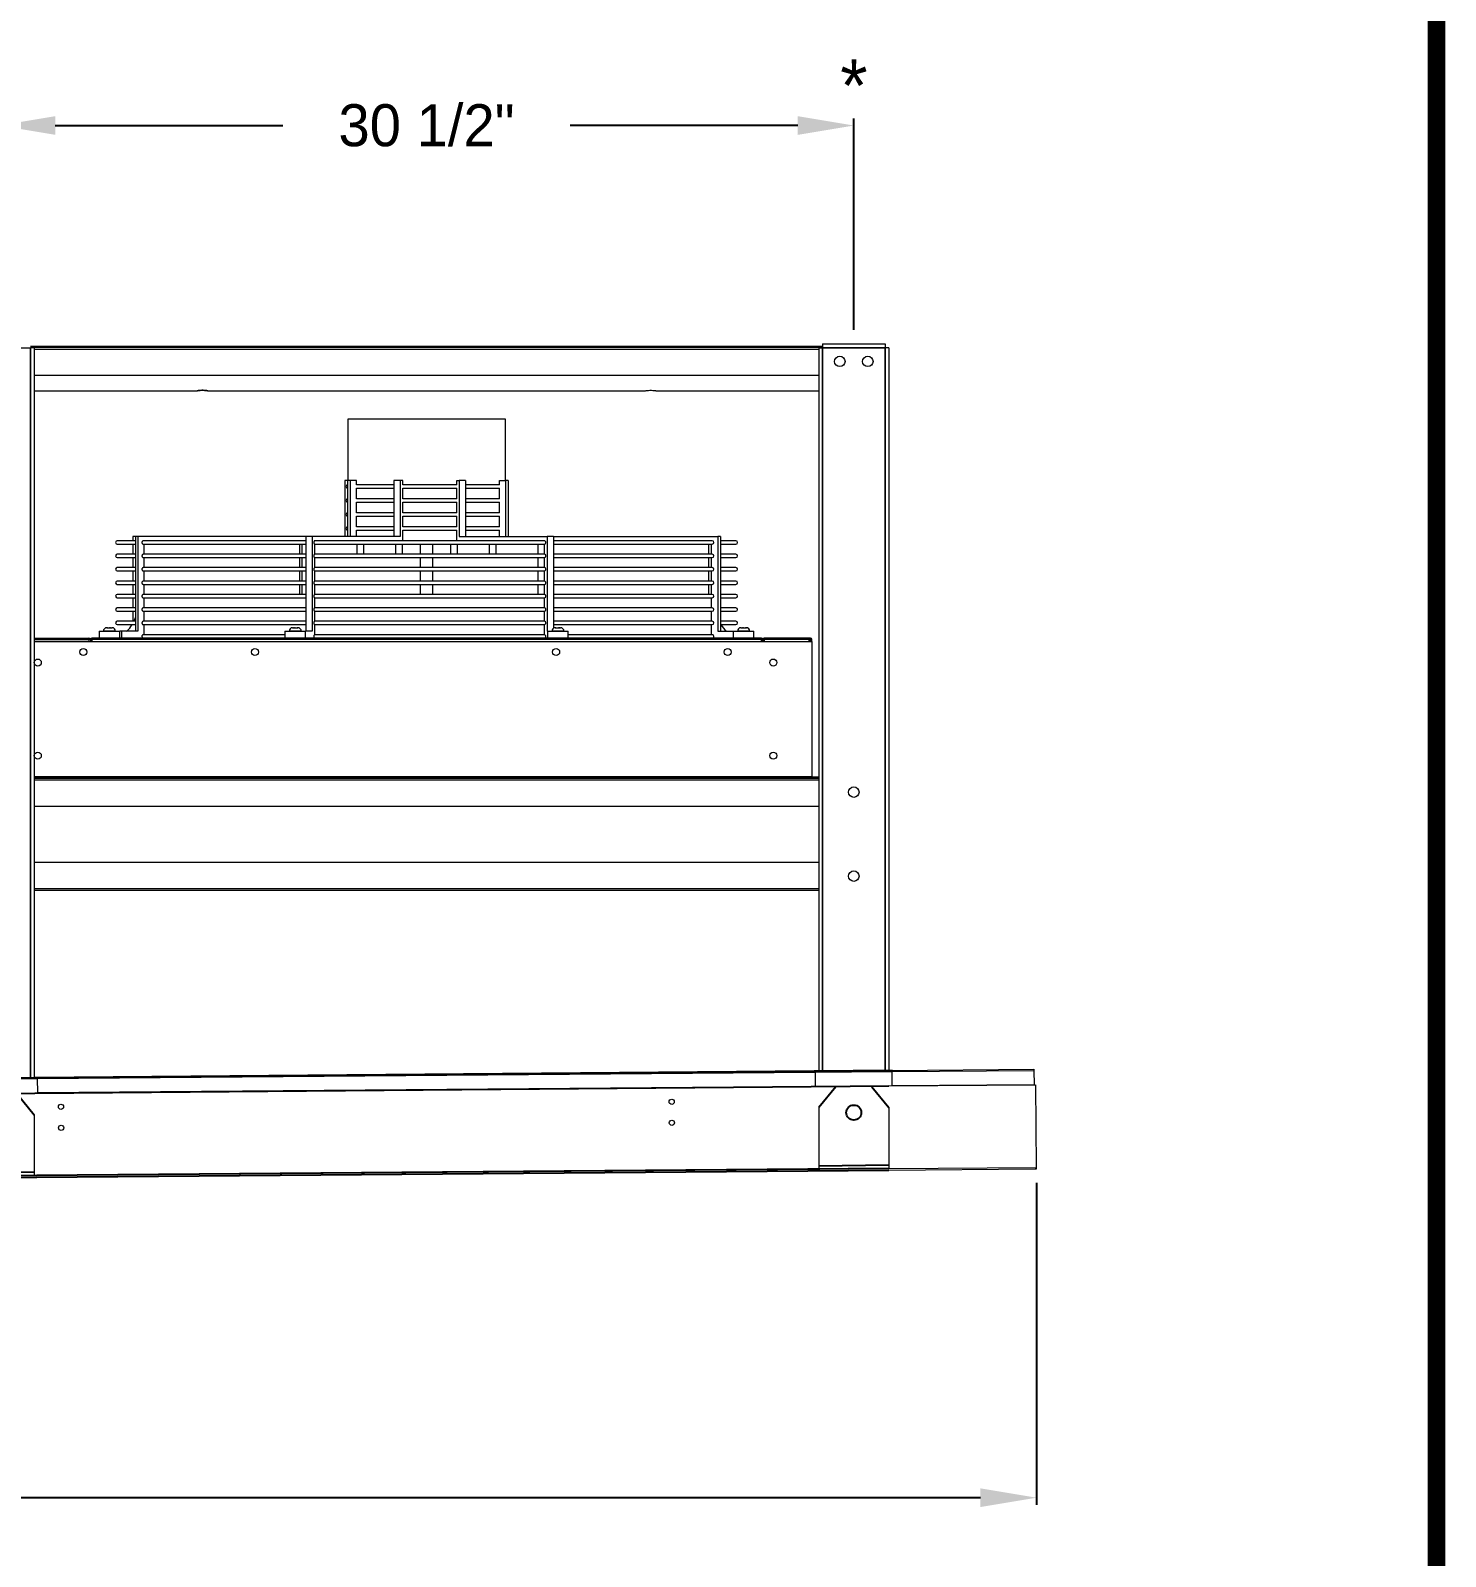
# Model space of a CAD drawing. Extents: x 6 to 271, y -23 to 146.
# Drawn here: x 216.8 to 267.3, y 35.9 to 90.4 of the extents above; entities that cross this region are included whole.
import ezdxf
from ezdxf.enums import TextEntityAlignment as Align

# ---------------------------------------------------------------- set-up
doc = ezdxf.new("R2010")
doc.units = 0
doc.header["$MEASUREMENT"] = 0
doc.layers.get('0').update_dxf_attribs({"linetype": 'CONTINUOUS'})
doc.layers.get('Defpoints').update_dxf_attribs({"linetype": 'CONTINUOUS'})
doc.dimstyles.get("Standard").update_dxf_attribs({"dimtxt": 1.5, "dimasz": 2, "dimexe": 0.25, "dimexo": 0.5, "dimgap": 0.75, "dimtad": 0, "dimtih": 1, "dimtoh": 1, "dimdec": 4, "dimzin": 0, "dimdsep": 46, "dimlunit": 5, "dimtxsty": 'STANDARD', "dimcen": 0.125, "dimclrd": 1, "dimclre": 1, "dimclrt": 1, "dimadec": 0, "dimazin": 0, "dimtfac": 1, "dimtdec": 4, "dimtofl": 0, "dimtmove": 0, "dimatfit": 3, "dimfxl": 1, "dimfrac": 2, "dimtolj": 1, "dimtzin": 0, "dimarcsym": 0})

# ---------------------------------------------------------------- blocks, each defined once
blk = doc.blocks.new('*D32')
at = {"color": 7, "lineweight": -2}
for p, q in [((215.707, 79.688), (215.707, 87.232)), ((246.207, 79.688), (246.207, 87.232)), ((217.707, 86.982), (225.832, 86.982)), ((244.207, 86.982), (236.082, 86.982))]:
    blk.add_line(p, q, dxfattribs=at)
at = {"color": 7}
for points in [[(217.707, 87.315), (217.707, 86.649), (215.707, 86.982)], [(244.207, 87.315), (244.207, 86.649), (246.207, 86.982)]]:
    blk.add_solid(points, dxfattribs=at)
at = {"layer": 'Defpoints', "color": 0}
for p in [(246.207, 86.982), (215.707, 79.188), (246.207, 79.188)]:
    blk.add_point(p, dxfattribs=at)
at = {"color": 7, "insert": (230.957, 86.982), "char_height": 1.5, "attachment_point": 5}
blk.add_mtext('\\A1;30 1/2"', dxfattribs=at)
blk = doc.blocks.new('*D34')
at = {"color": 7, "lineweight": -2}
for p, q in [((252.728, 49.242), (252.728, 37.751)), ((117.732, 48.126), (117.732, 37.751)), ((119.732, 38.001), (182.23, 38.001)), ((250.728, 38.001), (188.23, 38.001))]:
    blk.add_line(p, q, dxfattribs=at)
at = {"color": 7}
for points in [[(119.732, 38.334), (119.732, 37.668), (117.732, 38.001)], [(250.728, 38.334), (250.728, 37.668), (252.728, 38.001)]]:
    blk.add_solid(points, dxfattribs=at)
at = {"layer": 'Defpoints', "color": 0}
for p in [(252.728, 49.742), (117.732, 48.626), (252.728, 38.001)]:
    blk.add_point(p, dxfattribs=at)
at = {"color": 7, "insert": (185.23, 38.001), "char_height": 1.5, "attachment_point": 5}
blk.add_mtext('\\A1;135"', dxfattribs=at)

msp = doc.modelspace()

# ---------------------------------------------------------------- linework, layer by layer
at = {"color": 7, "linetype": 'Continuous', "lineweight": 15}
for p, q in [((214.5926, 79.0522), (216.8216, 79.0522)), ((216.8216, 79.10391), (245.0926, 79.10391)), ((216.8216, 79.0522), (216.8216, 79.0532)), ((216.8226, 79.0522), (216.8216, 79.0522)), ((216.8216, 53.00326), (216.8216, 79.0522)), ((216.9571, 79.0522), (216.8226, 79.0522)), ((216.8226, 79.0522), (216.8226, 53.00327)), ((216.9571, 79.0522), (216.9571, 53.00438)), ((216.9571, 78.9992), (244.9571, 78.9992)), ((244.9571, 79.0522), (245.0916, 79.0522)), ((244.9571, 79.0522), (244.9571, 53.23633)), ((245.0916, 79.0522), (245.0916, 53.23744)), ((245.0926, 79.0522), (245.0916, 79.0522)), ((245.0926, 79.1877), (245.0926, 79.0532)), ((245.0926, 79.1877), (247.3216, 79.1877)), ((245.0926, 79.0532), (247.3216, 79.0532)), ((245.0926, 79.0522), (245.0926, 79.0532)), ((245.0926, 79.0522), (247.3216, 79.0522)), ((245.0926, 53.23745), (245.0926, 79.0522)), ((247.3216, 79.1877), (247.3216, 79.0532)), ((247.3216, 79.0522), (247.3216, 79.0532)), ((247.3216, 53.25591), (247.3216, 79.0522)), ((247.3226, 79.0522), (247.3216, 79.0522)), ((247.4571, 79.0522), (247.3226, 79.0522)), ((247.3226, 79.0522), (247.3226, 53.25592)), ((247.4571, 79.0522), (247.4571, 53.25704)), ((216.9571, 78.07045), (244.9571, 78.07045)), ((216.9571, 77.50837), (222.7696, 77.50837)), ((223.1446, 77.50837), (238.7696, 77.50837)), ((239.14459, 77.50837), (244.9571, 77.50837)), ((232.03339, 76.4987), (228.1446, 76.4987)), ((233.7696, 76.4987), (232.03339, 76.4987)), ((228.03988, 74.3077), (228.03988, 72.3127)), ((228.13326, 74.3077), (228.03988, 74.3077)), ((228.22663, 74.3077), (228.13326, 74.3077)), ((228.13326, 74.3077), (228.13326, 72.3127)), ((228.22663, 74.3077), (228.22663, 72.3127)), ((228.45206, 74.3077), (228.22663, 74.3077)), ((228.45206, 74.15688), (228.45206, 74.3077)), ((229.78743, 74.15781), (228.45206, 74.15781)), ((230.01285, 74.3077), (229.78743, 74.3077)), ((229.78743, 74.3077), (229.78743, 72.3127)), ((230.01285, 74.3077), (230.01285, 72.3127)), ((230.10623, 74.3077), (230.01285, 74.3077)), ((230.10623, 74.15688), (230.10623, 74.3077)), ((232.03339, 74.15781), (230.10623, 74.15781)), ((232.03339, 74.15781), (232.03339, 74.3077)), ((232.03339, 74.3077), (232.12677, 74.3077)), ((232.12677, 74.3077), (232.12677, 72.3127)), ((232.3522, 74.3077), (232.12677, 74.3077)), ((232.3522, 74.3077), (232.3522, 72.3127)), ((233.55551, 74.15781), (232.3522, 74.15781)), ((233.55551, 74.15781), (233.55551, 74.3077)), ((233.55551, 74.3077), (233.78094, 74.3077)), ((233.78094, 74.3077), (233.78094, 72.3127)), ((233.87431, 74.3077), (233.78094, 74.3077)), ((233.87431, 74.3077), (233.87431, 72.3127)), ((228.45206, 73.65688), (228.45206, 74.03875)), ((228.45206, 74.03781), (229.78743, 74.03781)), ((229.78743, 73.65781), (228.45206, 73.65781)), ((228.45206, 73.15688), (228.45206, 73.53875)), ((228.45206, 73.53781), (229.78743, 73.53781)), ((230.10623, 73.65688), (230.10623, 74.03875)), ((230.10623, 74.03781), (232.03339, 74.03781)), ((232.03339, 73.65781), (230.10623, 73.65781)), ((230.10623, 73.15688), (230.10623, 73.53875)), ((230.10623, 73.53781), (232.03339, 73.53781)), ((232.03339, 73.65781), (232.03339, 74.03781)), ((232.03339, 73.15781), (232.03339, 73.53781)), ((232.3522, 74.03781), (233.55551, 74.03781)), ((233.55551, 73.65781), (232.3522, 73.65781)), ((232.3522, 73.53781), (233.55551, 73.53781)), ((233.55551, 73.65781), (233.55551, 74.03781)), ((233.55551, 73.15781), (233.55551, 73.53781)), ((229.78743, 73.15781), (228.45206, 73.15781)), ((228.45206, 72.65688), (228.45206, 73.03875)), ((228.45206, 73.03781), (229.78743, 73.03781)), ((232.03339, 73.15781), (230.10623, 73.15781)), ((230.10623, 72.65688), (230.10623, 73.03875)), ((230.10623, 73.03781), (232.03339, 73.03781)), ((232.03339, 72.65781), (232.03339, 73.03781)), ((233.55551, 73.15781), (232.3522, 73.15781)), ((232.3522, 73.03781), (233.55551, 73.03781)), ((233.55551, 72.65781), (233.55551, 73.03781)), ((229.78743, 72.65781), (228.45206, 72.65781)), ((228.45206, 72.3127), (228.45206, 72.53875)), ((228.45206, 72.53781), (229.78743, 72.53781)), ((232.03339, 72.65781), (230.10623, 72.65781)), ((230.10623, 72.15781), (230.10623, 72.53875)), ((230.10623, 72.53781), (232.03339, 72.53781)), ((232.03339, 72.15781), (232.03339, 72.53781)), ((233.55551, 72.65781), (232.3522, 72.65781)), ((232.3522, 72.53781), (233.55551, 72.53781)), ((233.55551, 72.3127), (233.55551, 72.53781)), ((220.56345, 72.15781), (219.91698, 72.15781)), ((219.91698, 72.03781), (220.56345, 72.03781)), ((220.47008, 72.3127), (220.47008, 72.15781)), ((220.56345, 72.3127), (220.47008, 72.3127)), ((220.47008, 72.03781), (220.47008, 71.67915)), ((220.65683, 72.3127), (220.56345, 72.3127)), ((220.56345, 72.3127), (220.56345, 68.9317)), ((220.65683, 72.3127), (220.65683, 68.9317)), ((226.65191, 72.3127), (220.65683, 72.3127)), ((220.85323, 72.03781), (226.65191, 72.03781)), ((226.65191, 72.15781), (220.8533, 72.15781)), ((220.88225, 71.67915), (220.88225, 72.03781)), ((226.42648, 72.03781), (226.42648, 71.67915)), ((226.51986, 71.67915), (226.51986, 72.03781)), ((226.87733, 72.3127), (226.65191, 72.3127)), ((226.65191, 72.3127), (226.65191, 68.9317)), ((226.87733, 72.3127), (226.87733, 68.9317)), ((230.01285, 72.3127), (226.87733, 72.3127)), ((226.95869, 72.03781), (235.18197, 72.03781)), ((235.18197, 72.15781), (226.95881, 72.15781)), ((226.97071, 71.67915), (226.97071, 72.03781)), ((232.12677, 72.3127), (235.26229, 72.3127)), ((234.94349, 71.67915), (234.94349, 72.03781)), ((235.16891, 71.67915), (235.16891, 72.03781)), ((235.26229, 72.3127), (235.26229, 68.9317)), ((235.48771, 72.3127), (235.26229, 72.3127)), ((235.48771, 72.3127), (235.48771, 69.03979)), ((235.48771, 72.3127), (241.35074, 72.3127)), ((241.15683, 72.15781), (235.48771, 72.15781)), ((235.48771, 72.03781), (241.15683, 72.03781)), ((241.03194, 71.67915), (241.03194, 72.03781)), ((241.12531, 71.67915), (241.12531, 72.03781)), ((241.35074, 72.3127), (241.35074, 68.9317)), ((241.44412, 72.3127), (241.35074, 72.3127)), ((241.44412, 72.3127), (241.44412, 68.9317)), ((241.99721, 72.15781), (241.44412, 72.15781)), ((241.44412, 72.03781), (241.99721, 72.03781)), ((220.56345, 71.67915), (219.91698, 71.67915)), ((219.91698, 71.55915), (220.56345, 71.55915)), ((220.47008, 71.55915), (220.47008, 71.20048)), ((220.85323, 71.55915), (226.65191, 71.55915)), ((226.65191, 71.67915), (220.8533, 71.67915)), ((220.88225, 71.20048), (220.88225, 71.55915)), ((226.42648, 71.55915), (226.42648, 71.20048)), ((226.51986, 71.20048), (226.51986, 71.55915)), ((226.95869, 71.55915), (235.18197, 71.55915)), ((235.18197, 71.67915), (226.95881, 71.67915)), ((226.97071, 71.20048), (226.97071, 71.55915)), ((234.94349, 71.20048), (234.94349, 71.55915)), ((235.16891, 71.20048), (235.16891, 71.55915)), ((241.15683, 71.67915), (235.48771, 71.67915)), ((235.48771, 71.55915), (241.15683, 71.55915)), ((241.03194, 71.20048), (241.03194, 71.55915)), ((241.12531, 71.20048), (241.12531, 71.55915)), ((241.99721, 71.67915), (241.44412, 71.67915)), ((241.44412, 71.55915), (241.99721, 71.55915)), ((220.56345, 71.20048), (219.91698, 71.20048)), ((219.91698, 71.08048), (220.56345, 71.08048)), ((220.47008, 71.08048), (220.47008, 70.72182)), ((220.85323, 71.08048), (226.65191, 71.08048)), ((226.65191, 71.20048), (220.8533, 71.20048)), ((220.88225, 70.72182), (220.88225, 71.08048)), ((226.42648, 71.08048), (226.42648, 70.72182)), ((226.51986, 70.72182), (226.51986, 71.08048)), ((226.95869, 71.08048), (235.18197, 71.08048)), ((235.18197, 71.20048), (226.95882, 71.20048)), ((226.97071, 70.72182), (226.97071, 71.08048)), ((234.94349, 70.72182), (234.94349, 71.08048)), ((235.16891, 70.72182), (235.16891, 71.08048)), ((241.15683, 71.20048), (235.48771, 71.20048)), ((235.48771, 71.08048), (241.15683, 71.08048)), ((241.03194, 70.72182), (241.03194, 71.08048)), ((241.12531, 70.72182), (241.12531, 71.08048)), ((241.99721, 71.20048), (241.44412, 71.20048)), ((241.44412, 71.08048), (241.99721, 71.08048)), ((220.56345, 70.72182), (219.91698, 70.72182)), ((219.91698, 70.60182), (220.56345, 70.60182)), ((220.47008, 70.60182), (220.47008, 70.24315)), ((220.85323, 70.60182), (226.65191, 70.60182)), ((226.65191, 70.72182), (220.8533, 70.72182)), ((220.88225, 70.24315), (220.88225, 70.60182)), ((226.42648, 70.60182), (226.42648, 70.24315)), ((226.51986, 70.24315), (226.51986, 70.60182)), ((226.95869, 70.60182), (235.18197, 70.60182)), ((235.18197, 70.72182), (226.95882, 70.72182)), ((226.97071, 70.24315), (226.97071, 70.60182)), ((234.94349, 70.24315), (234.94349, 70.60182)), ((235.16891, 70.24315), (235.16891, 70.60182)), ((241.15683, 70.72182), (235.48771, 70.72182)), ((235.48771, 70.60182), (241.15683, 70.60182)), ((241.03194, 70.24315), (241.03194, 70.60182)), ((241.12531, 70.24315), (241.12531, 70.60182)), ((241.99721, 70.72182), (241.44412, 70.72182)), ((241.44412, 70.60182), (241.99721, 70.60182)), ((220.56345, 70.24315), (219.91698, 70.24315)), ((219.91698, 70.12315), (220.56345, 70.12315)), ((220.56345, 69.76448), (219.91698, 69.76448)), ((220.47008, 70.12315), (220.47008, 69.76448)), ((220.85323, 70.12315), (226.65191, 70.12315)), ((226.65191, 70.24315), (220.8533, 70.24315)), ((226.65191, 69.76448), (220.8533, 69.76448)), ((220.88225, 69.76448), (220.88225, 70.12315)), ((226.95869, 70.12315), (235.18197, 70.12315)), ((235.18197, 69.76448), (226.95881, 69.76448)), ((235.18197, 70.24315), (226.95882, 70.24315)), ((226.97071, 69.76448), (226.97071, 70.12315)), ((235.16891, 69.76448), (235.16891, 70.12315)), ((241.15683, 70.24315), (235.48771, 70.24315)), ((235.48771, 70.12315), (241.15683, 70.12315)), ((241.15683, 69.76448), (235.48771, 69.76448)), ((241.12531, 69.76448), (241.12531, 70.12315)), ((241.99721, 70.24315), (241.44412, 70.24315)), ((241.44412, 70.12315), (241.99721, 70.12315)), ((241.99721, 69.76448), (241.44412, 69.76448)), ((219.91698, 69.64448), (220.56345, 69.64448)), ((220.56345, 69.28582), (219.91698, 69.28582)), ((220.47008, 69.64448), (220.47008, 69.28582)), ((220.85323, 69.64448), (226.65191, 69.64448)), ((226.65191, 69.28582), (220.8533, 69.28582)), ((220.88225, 69.28582), (220.88225, 69.64448)), ((226.95869, 69.64448), (235.18197, 69.64448)), ((235.18197, 69.28582), (226.95881, 69.28582)), ((226.97071, 69.28582), (226.97071, 69.64448)), ((235.16891, 69.28582), (235.16891, 69.64448)), ((235.48771, 69.64448), (241.15683, 69.64448)), ((241.15683, 69.28582), (235.48771, 69.28582)), ((241.12531, 69.28582), (241.12531, 69.64448)), ((241.44412, 69.64448), (241.99721, 69.64448)), ((241.99721, 69.28582), (241.44412, 69.28582)), ((216.9571, 68.6877), (218.9061, 68.6877)), ((216.9571, 68.6367), (218.9061, 68.6367)), ((218.9061, 68.6877), (218.9061, 68.6367)), ((218.9061, 68.6367), (218.9061, 68.5627)), ((218.9571, 68.6367), (218.9071, 68.6367)), ((218.9071, 68.6367), (218.9071, 68.5627)), ((218.9571, 68.6389), (218.9571, 68.5627)), ((219.0049, 68.6389), (218.9571, 68.6389)), ((219.0049, 68.6389), (219.0049, 68.5627)), ((242.9083, 68.6877), (219.0059, 68.6877)), ((219.0059, 68.6877), (219.0059, 68.6389)), ((242.9083, 68.6389), (219.0059, 68.6389)), ((219.0059, 68.6389), (219.0059, 68.5627)), ((219.27057, 68.9317), (219.29866, 68.9317)), ((219.29866, 68.9317), (220.00857, 68.9317)), ((219.85832, 68.9327), (219.42082, 68.9327)), ((219.54482, 69.0567), (219.54498, 69.0567)), ((219.5477, 69.0567), (219.54498, 69.0567)), ((219.5477, 69.0567), (219.55821, 69.0567)), ((219.56889, 69.0567), (219.55821, 69.0567)), ((219.56889, 69.0567), (219.64493, 69.0567)), ((219.65649, 69.0567), (219.64493, 69.0567)), ((219.66277, 69.0567), (219.65649, 69.0567)), ((219.66277, 69.0567), (219.68813, 69.0567)), ((219.70267, 69.0567), (219.68813, 69.0567)), ((219.70267, 69.0567), (219.73432, 69.0567)), ((219.91698, 69.16582), (220.56345, 69.16582)), ((220.07386, 68.9317), (220.00857, 68.9317)), ((220.07386, 68.9317), (220.07386, 68.6877)), ((220.65683, 68.9317), (220.07386, 68.9317)), ((220.85323, 69.16582), (226.65191, 69.16582)), ((225.90023, 68.80715), (220.8533, 68.80715)), ((220.88225, 68.80715), (220.88225, 69.16582)), ((225.90023, 68.9317), (225.92831, 68.9317)), ((225.92831, 68.9317), (226.63823, 68.9317)), ((226.48798, 68.9327), (226.05047, 68.9327)), ((226.17447, 69.0567), (226.20613, 69.0567)), ((226.22067, 69.0567), (226.20613, 69.0567)), ((226.22067, 69.0567), (226.24603, 69.0567)), ((226.25231, 69.0567), (226.24603, 69.0567)), ((226.26387, 69.0567), (226.25231, 69.0567)), ((226.26387, 69.0567), (226.33991, 69.0567)), ((226.35058, 69.0567), (226.33991, 69.0567)), ((226.35058, 69.0567), (226.36109, 69.0567)), ((226.36382, 69.0567), (226.36109, 69.0567)), ((226.36382, 69.0567), (226.36397, 69.0567)), ((226.87733, 68.9317), (226.63823, 68.9317)), ((226.95869, 69.16582), (235.18197, 69.16582)), ((235.18197, 68.80715), (226.95881, 68.80715)), ((226.97071, 68.80715), (226.97071, 69.16582)), ((235.16891, 68.80715), (235.16891, 69.16582)), ((235.26229, 68.9317), (235.27597, 68.9317)), ((235.27597, 68.9317), (235.30406, 68.9317)), ((235.30406, 68.9317), (236.01397, 68.9317)), ((235.44287, 68.9327), (235.42622, 68.9327)), ((235.86372, 68.9327), (235.44287, 68.9327)), ((235.48771, 69.16582), (241.15683, 69.16582)), ((235.55022, 69.0567), (235.55037, 69.0567)), ((235.5531, 69.0567), (235.55037, 69.0567)), ((235.5531, 69.0567), (235.56361, 69.0567)), ((235.57429, 69.0567), (235.56361, 69.0567)), ((235.57429, 69.0567), (235.65033, 69.0567)), ((235.66188, 69.0567), (235.65033, 69.0567)), ((235.66816, 69.0567), (235.66188, 69.0567)), ((235.66816, 69.0567), (235.69353, 69.0567)), ((235.70807, 69.0567), (235.69353, 69.0567)), ((235.70807, 69.0567), (235.73972, 69.0567)), ((241.15683, 68.80715), (236.01397, 68.80715)), ((241.12531, 68.80715), (241.12531, 69.16582)), ((241.35074, 68.9317), (241.90562, 68.9317)), ((241.44412, 69.16582), (241.99721, 69.16582)), ((241.90562, 68.9317), (241.93371, 68.9317)), ((241.93371, 68.9317), (242.64362, 68.9317)), ((242.19091, 68.9327), (242.05587, 68.9327)), ((242.17987, 69.0567), (242.21152, 69.0567)), ((242.49337, 68.9327), (242.19091, 68.9327)), ((242.22606, 69.0567), (242.21152, 69.0567)), ((242.22606, 69.0567), (242.25143, 69.0567)), ((242.25771, 69.0567), (242.25143, 69.0567)), ((242.26926, 69.0567), (242.25771, 69.0567)), ((242.26926, 69.0567), (242.3453, 69.0567)), ((242.35598, 69.0567), (242.3453, 69.0567)), ((242.35598, 69.0567), (242.36649, 69.0567)), ((242.36922, 69.0567), (242.36649, 69.0567)), ((242.36922, 69.0567), (242.36937, 69.0567)), ((242.9083, 68.6877), (242.9083, 68.6389)), ((242.9083, 68.6389), (242.9083, 68.5627)), ((242.9093, 68.6389), (242.9571, 68.6389)), ((242.9093, 68.5627), (242.9093, 68.6389)), ((242.9571, 68.5627), (242.9571, 68.6389)), ((243.0071, 68.6367), (242.9571, 68.6367)), ((243.0071, 68.6367), (243.0071, 68.5627)), ((243.0081, 68.6367), (243.0081, 68.6877)), ((244.6561, 68.6877), (243.0081, 68.6877)), ((243.0081, 68.5627), (243.0081, 68.6367)), ((244.6551, 68.6367), (243.0081, 68.6367)), ((244.6551, 68.6367), (244.5811, 68.5627)), ((244.5831, 68.5627), (244.6561, 68.6357)), ((244.6561, 68.6377), (244.6561, 68.6877)), ((244.6561, 68.6357), (244.6561, 68.5627)), ((244.7071, 68.6367), (244.6571, 68.6367)), ((244.7071, 68.5627), (244.7071, 68.6367)), ((216.9571, 68.5627), (244.7071, 68.5627)), ((244.7071, 68.5627), (244.7071, 63.7387)), ((216.9571, 63.7387), (244.7071, 63.7387)), ((216.9571, 63.7377), (244.7071, 63.7377)), ((244.7071, 63.7387), (244.7071, 63.7377)), ((244.7071, 63.7377), (244.7071, 63.6877)), ((244.7081, 63.7377), (244.7081, 63.6877)), ((244.7081, 63.7377), (244.9571, 63.7377)), ((216.9571, 63.6877), (244.9571, 63.6877)), ((216.9571, 63.6242), (244.9571, 63.6242)), ((216.9571, 62.6877), (244.9571, 62.6877)), ((216.9571, 60.6877), (244.9571, 60.6877)), ((216.9571, 59.7512), (244.9571, 59.7512)), ((216.9571, 59.6877), (244.9571, 59.6877)), ((217.07436, 53.00359), (244.82341, 53.23293)), ((217.07436, 53.00359), (217.07472, 52.9594)), ((217.07472, 52.9594), (244.82378, 53.18874)), ((217.07895, 52.44769), (217.07472, 52.9594)), ((244.82378, 53.18874), (244.82341, 53.23293)), ((244.82378, 53.18874), (244.82801, 52.67702)), ((247.57332, 53.25566), (252.63565, 53.2975)), ((247.57332, 53.25566), (247.57368, 53.21147)), ((247.57368, 53.21147), (252.63601, 53.2533)), ((247.57791, 52.69975), (247.57368, 53.21147)), ((252.63565, 53.2975), (252.63601, 53.2533)), ((252.63601, 53.2533), (252.64024, 52.74159)), ((216.9571, 52.44597), (244.9571, 52.67738)), ((244.82801, 52.67702), (217.07895, 52.44769)), ((247.4571, 52.69805), (252.70274, 52.7414)), ((252.64024, 52.74159), (247.57791, 52.69975)), ((252.72711, 49.7925), (252.70274, 52.7414)), ((244.9571, 51.9236), (244.9571, 49.70994)), ((247.4571, 51.9236), (247.4571, 49.75093)), ((216.9571, 51.67095), (216.9571, 49.49828)), ((216.9571, 49.49687), (244.9571, 49.72828)), ((216.9571, 49.44587), (244.9571, 49.67728)), ((247.4571, 49.74894), (252.72711, 49.7925)), ((247.4571, 49.69794), (252.67654, 49.74108)), ((252.67654, 49.74108), (252.72754, 49.7415))]:
    msp.add_line(p, q, dxfattribs=at)
at = {"color": 7}
for p, q in [((123.82755, 52.23293), (247.5733, 53.258)), ((247.57368, 53.21147), (123.82793, 52.1864)), ((247.5733, 53.258), (247.57368, 53.21147)), ((123.83214, 51.67632), (247.4571, 52.69805)), ((216.34655, 52.4167), (216.9571, 51.67095)), ((245.56764, 52.66935), (244.9571, 51.9236)), ((246.84655, 52.66935), (247.4571, 51.9236)), ((247.4571, 49.74894), (123.9571, 48.72825)), ((123.9571, 48.67725), (247.4571, 49.69794)), ((216.9571, 49.62328), (214.4571, 49.58229)), ((247.4571, 49.87593), (244.9571, 49.83494)), ((244.9571, 49.70994), (244.9571, 49.65894))]:
    msp.add_line(p, q, dxfattribs=at)
at = {"color": 7, "const_width": 0.63999}
msp.add_lwpolyline([(11.00839, -18.24898), (267.00583, -18.24898), (267.00583, 141.74942), (11.00839, 141.74942), (11.00839, -18.24898)], dxfattribs=at)
at = {"color": 7, "linetype": 'Continuous', "lineweight": 15, "flags": 128}
for points in [[(222.7696, 77.50837), (222.77719, 77.51443), (222.79936, 77.51999), (222.83431, 77.52461), (222.87921, 77.52792), (222.93041, 77.52964), (222.98378, 77.52964), (223.03499, 77.52792), (223.07988, 77.52461), (223.11483, 77.51999), (223.137, 77.51443), (223.1446, 77.50837)], [(223.1446, 77.50837), (223.13693, 77.51442), (223.11473, 77.51997), (223.07978, 77.52459), (223.03491, 77.52789), (222.98376, 77.52961), (222.93044, 77.52961), (222.87928, 77.52789), (222.83441, 77.52459), (222.79946, 77.51997), (222.77726, 77.51442), (222.7696, 77.50837)], [(238.7696, 77.50837), (238.77719, 77.51443), (238.79936, 77.51999), (238.83431, 77.52461), (238.87921, 77.52792), (238.93041, 77.52964), (238.98378, 77.52964), (239.03499, 77.52792), (239.07988, 77.52461), (239.11483, 77.51999), (239.137, 77.51443), (239.14459, 77.50837)], [(239.14459, 77.50837), (239.13694, 77.51442), (239.13182, 77.51614)], [(235.18197, 72.15781), (235.18202, 72.15781), (235.1913, 72.15264), (235.19898, 72.13811), (235.20376, 72.11671), (235.20482, 72.09208), (235.20199, 72.06844), (235.19574, 72.0498), (235.18714, 72.03935), (235.18197, 72.03781)], [(235.18197, 71.67915), (235.18622, 71.67811), (235.19459, 71.66927), (235.201, 71.6527), (235.20448, 71.63094), (235.20448, 71.60736), (235.201, 71.5856), (235.19459, 71.56902), (235.18622, 71.56019), (235.18197, 71.55915)], [(235.18197, 71.20048), (235.18622, 71.19944), (235.19459, 71.19061), (235.201, 71.17403), (235.20448, 71.15227), (235.20448, 71.12869), (235.201, 71.10693), (235.19459, 71.09036), (235.18622, 71.08152), (235.18197, 71.08048)], [(235.18197, 70.72182), (235.18622, 70.72078), (235.19459, 70.71194), (235.201, 70.69537), (235.20448, 70.67361), (235.20448, 70.65003), (235.201, 70.62827), (235.19459, 70.61169), (235.18622, 70.60285), (235.18197, 70.60182)], [(235.18197, 70.24315), (235.18622, 70.24211), (235.19459, 70.23328), (235.201, 70.2167), (235.20448, 70.19494), (235.20448, 70.17136), (235.201, 70.1496), (235.19459, 70.13302), (235.18622, 70.12419), (235.18197, 70.12315)], [(235.18197, 69.76448), (235.18622, 69.76345), (235.19459, 69.75461), (235.201, 69.73803), (235.20448, 69.71627), (235.20448, 69.6927), (235.201, 69.67094), (235.19459, 69.65436), (235.18622, 69.64552), (235.18197, 69.64448)], [(220.56345, 69.43062), (220.5249, 69.31437), (220.51293, 69.28582)], [(235.18197, 69.28582), (235.18622, 69.28478), (235.19459, 69.27594), (235.201, 69.25937), (235.20448, 69.23761), (235.20448, 69.21403), (235.201, 69.19227), (235.19459, 69.17569), (235.18622, 69.16686), (235.18197, 69.16582)], [(235.18197, 68.80715), (235.18648, 68.80598), (235.19491, 68.79671), (235.20129, 68.77955), (235.2046, 68.75726), (235.20431, 68.73335), (235.20291, 68.72257)], [(252.72754, 49.7415), (252.72753, 49.74248), (252.7275, 49.74538), (252.72747, 49.7501), (252.72741, 49.75644), (252.72735, 49.76417), (252.72728, 49.77298), (252.7272, 49.78255), (252.72711, 49.7925)]]:
    msp.add_lwpolyline(points, dxfattribs=at)
at = {"color": 7, "linetype": 'Continuous', "lineweight": 15}
for centre, radius in [((245.7071, 78.5627), 0.1875), ((246.7071, 78.5627), 0.1875), ((218.7071, 68.1877), 0.125), ((224.8321, 68.1877), 0.125), ((235.5821, 68.1877), 0.125), ((241.7071, 68.1877), 0.125), ((217.0821, 67.8127), 0.125), ((243.3321, 67.8127), 0.125), ((217.0821, 64.4887), 0.125), ((243.3321, 64.4887), 0.125), ((246.2071, 63.1877), 0.1875), ((246.2071, 60.1877), 0.1875), ((217.90806, 51.95381), 0.09375), ((239.70732, 52.13398), 0.09375), ((217.91426, 51.20384), 0.09375), ((239.71352, 51.384), 0.09375)]:
    msp.add_circle(centre, radius, dxfattribs=at)
at = {"color": 7}
msp.add_circle((246.2071, 51.74792), 0.26853, dxfattribs=at)
at = {"color": 7, "linetype": 'Continuous', "lineweight": 15}
for centre, radius, start, end in [((228.1446, 74.09781), 0.06, 100.892283, 259.107717), ((228.1446, 73.59781), 0.06, 100.892283, 259.107717), ((228.1446, 73.09781), 0.06, 100.892283, 259.107717), ((228.1446, 72.59781), 0.06, 100.892283, 259.107717), ((219.91698, 72.09781), 0.06, 90, 270), ((241.15366, 72.09781), 0.06008, 273.025613, 86.974387), ((241.99721, 72.09781), 0.06, 270, 90), ((219.91698, 71.61915), 0.06, 90, 270), ((241.15354, 71.61915), 0.06009, 273.142971, 86.857029), ((241.99721, 71.61915), 0.06, 270, 90), ((219.91698, 71.14048), 0.06, 90, 270), ((241.15354, 71.14048), 0.06009, 273.14141, 86.85859), ((241.99721, 71.14048), 0.06, 270, 90), ((219.91698, 70.66182), 0.06, 90, 270), ((241.15354, 70.66182), 0.06009, 273.142971, 86.857029), ((241.99721, 70.66182), 0.06, 270, 90), ((219.91698, 70.18315), 0.06, 90, 270), ((219.91698, 69.70448), 0.06, 90, 270), ((241.15354, 70.18315), 0.06009, 273.14141, 86.85859), ((241.15354, 69.70448), 0.06009, 273.142971, 86.857029), ((241.99721, 70.18315), 0.06, 270, 90), ((241.99721, 69.70448), 0.06, 270, 90), ((219.91698, 69.22582), 0.06, 90, 270), ((241.15354, 69.22582), 0.06009, 273.142971, 86.857029), ((241.99721, 69.22582), 0.06, 270, 90), ((218.9061, 68.6367), 0.051, 0, 90), ((218.9061, 68.6367), 0.001, 0, 90), ((219.0059, 68.6389), 0.0488, 90, 180), ((219.0059, 68.6389), 0.001, 90, 180), ((219.54482, 68.9327), 0.124, 90, 180), ((219.73432, 68.9327), 0.124, 0, 90), ((219.5968, 69.6867), 1, 310.97463, 328.608789), ((226.17448, 68.9327), 0.124, 90, 180), ((226.36398, 68.9327), 0.124, 0, 90), ((235.55022, 68.9327), 0.124, 90, 180), ((235.73972, 68.9327), 0.124, 0, 90), ((241.15334, 68.74766), 0.0596, 335.107681, 86.642469), ((242.3174, 69.6867), 1, 211.391211, 229.02537), ((242.17987, 68.9327), 0.124, 90, 180), ((242.36937, 68.9327), 0.124, 0, 90), ((242.9083, 68.6389), 0.0488, 0, 90), ((242.9083, 68.6389), 0.001, 0, 90), ((243.0081, 68.6367), 0.051, 90, 180), ((243.0081, 68.6367), 0.001, 90, 180), ((244.6561, 68.6367), 0.051, 0, 90), ((244.6561, 68.6367), 0.001, 0, 90), ((244.7081, 63.7387), 0.001, 180, 270), ((217.1265, 52.44781), 0.04755, 180.144636, 180.996487), ((244.82095, 52.67662), 0.00706, 357.51201, 3.248752), ((247.52694, 52.69872), 0.05098, 0.363477, 1.157981), ((252.65094, 52.74131), 0.0107, 178.486995, 182.273767)]:
    msp.add_arc(centre, radius, start, end, dxfattribs=at)
for points in [[(245.0926, 79.0627), (216.8216, 79.0627)], [(216.9571, 77.50795), (222.7696, 77.50795)], [(223.1446, 77.50795), (238.7696, 77.50795)], [(239.14459, 77.50795), (244.9571, 77.50795)], [(228.1446, 76.4987), (228.1446, 74.3077)], [(233.7696, 74.3077), (233.7696, 76.4987)], [(228.46697, 72.03781), (228.46697, 71.67915)], [(228.71696, 71.67915), (228.71696, 72.03781)], [(229.85243, 72.03781), (229.85243, 71.67915)], [(230.10243, 71.67915), (230.10243, 72.03781)], [(230.7306, 72.03781), (230.7306, 71.67915)], [(231.1836, 71.67915), (231.1836, 72.03781)], [(231.81177, 72.03781), (231.81177, 71.67915)], [(232.06177, 71.67915), (232.06177, 72.03781)], [(233.19723, 72.03781), (233.19723, 71.67915)], [(233.44723, 71.67915), (233.44723, 72.03781)], [(230.7306, 71.55915), (230.7306, 71.20048)], [(231.1836, 71.20048), (231.1836, 71.55915)], [(230.7306, 71.08048), (230.7306, 70.72182)], [(231.1836, 70.72182), (231.1836, 71.08048)], [(230.7306, 70.60182), (230.7306, 70.24315)], [(231.1836, 70.24315), (231.1836, 70.60182)], [(219.27057, 68.9317), (219.27057, 68.6877)], [(219.42082, 68.9327), (219.42082, 68.9317)], [(219.54498, 69.0567), (219.541, 69.05663)], [(219.541, 69.05663), (219.5477, 69.0567)], [(219.55821, 69.0567), (219.56492, 69.05663)], [(219.56492, 69.05663), (219.56889, 69.0567)], [(219.64493, 69.0567), (219.64658, 69.05663)], [(219.64658, 69.05663), (219.66277, 69.0567)], [(219.68813, 69.0567), (219.70432, 69.05663)], [(219.70432, 69.05663), (219.70267, 69.0567)], [(219.85832, 68.9317), (219.85832, 68.9327)], [(220.00857, 68.6877), (220.00857, 68.9317)], [(225.90023, 68.9317), (225.90023, 68.6877)], [(226.05047, 68.9327), (226.05047, 68.9317)], [(226.20613, 69.0567), (226.20448, 69.05663)], [(226.20448, 69.05663), (226.22067, 69.0567)], [(226.24603, 69.0567), (226.26222, 69.05663)], [(226.26222, 69.05663), (226.26387, 69.0567)], [(226.33991, 69.0567), (226.34388, 69.05663)], [(226.34388, 69.05663), (226.35058, 69.0567)], [(226.36109, 69.0567), (226.3678, 69.05663)], [(226.3678, 69.05663), (226.36382, 69.0567)], [(226.48798, 68.9317), (226.48798, 68.9327)], [(226.63823, 68.6877), (226.63823, 68.9317)], [(235.27597, 68.9317), (235.27597, 68.6877)], [(235.42622, 68.9327), (235.42622, 68.9317)], [(235.55037, 69.0567), (235.5464, 69.05663)], [(235.5464, 69.05663), (235.5531, 69.0567)], [(235.56361, 69.0567), (235.57032, 69.05663)], [(235.57032, 69.05663), (235.57429, 69.0567)], [(235.65033, 69.0567), (235.65197, 69.05663)], [(235.65197, 69.05663), (235.66816, 69.0567)], [(235.69353, 69.0567), (235.70972, 69.05663)], [(235.70972, 69.05663), (235.70807, 69.0567)], [(235.86372, 68.9317), (235.86372, 68.9327)], [(236.01397, 68.6877), (236.01397, 68.9317)], [(241.90562, 68.9317), (241.90562, 68.6877)], [(242.05587, 68.9327), (242.05587, 68.9317)], [(242.21152, 69.0567), (242.20987, 69.05663)], [(242.20987, 69.05663), (242.22606, 69.0567)], [(242.25143, 69.0567), (242.26762, 69.05663)], [(242.26762, 69.05663), (242.26926, 69.0567)], [(242.3453, 69.0567), (242.34928, 69.05663)], [(242.34928, 69.05663), (242.35598, 69.0567)], [(242.36649, 69.0567), (242.3732, 69.05663)], [(242.3732, 69.05663), (242.36922, 69.0567)], [(242.49337, 68.9317), (242.49337, 68.9327)], [(242.64362, 68.6877), (242.64362, 68.9317)]]:
    msp.add_open_spline(points, degree=1, dxfattribs=at)
for points, knots in [([(220.85927, 72.1566), (220.85608, 72.15714), (220.84672, 72.15872), (220.83115, 72.1539), (220.81519, 72.14309), (220.8035, 72.12684), (220.79742, 72.10741), (220.79763, 72.08687), (220.80411, 72.06761), (220.81613, 72.05161), (220.83229, 72.04133), (220.84647, 72.03691), (220.85432, 72.03828), (220.85601, 72.03857)], [0, 0, 0, 0, 0.05278573, 0.15493337, 0.25708136, 0.35921466, 0.46132522, 0.56340869, 0.66548587, 0.76757717, 0.86968263, 0.97181429, 1, 1, 1, 1]), ([(226.96125, 72.15707), (226.96094, 72.15728), (226.95814, 72.1592), (226.95248, 72.15639), (226.9454, 72.14825), (226.93976, 72.13377), (226.93627, 72.11542), (226.9353, 72.09503), (226.93697, 72.07499), (226.94109, 72.05743), (226.94719, 72.04476), (226.95345, 72.03805), (226.95744, 72.0385), (226.95884, 72.03866)], [0, 0, 0, 0, 0.01291758, 0.11640423, 0.21988361, 0.32335614, 0.42679932, 0.53022529, 0.63363382, 0.73704946, 0.84047647, 0.94392563, 1, 1, 1, 1]), ([(220.85927, 71.67793), (220.85608, 71.67847), (220.84672, 71.68005), (220.83115, 71.67523), (220.81519, 71.66442), (220.8035, 71.64817), (220.79742, 71.62874), (220.79763, 71.6082), (220.8041, 71.58894), (220.81613, 71.57294), (220.83229, 71.56266), (220.84647, 71.55825), (220.85432, 71.55961), (220.85601, 71.5599)], [0, 0, 0, 0, 0.05278627, 0.15493513, 0.25708295, 0.35921609, 0.46132086, 0.56341012, 0.66548714, 0.76757368, 0.86968208, 0.97181358, 1, 1, 1, 1]), ([(226.96125, 71.6784), (226.96094, 71.67861), (226.95814, 71.68053), (226.95248, 71.67772), (226.9454, 71.66959), (226.93976, 71.65511), (226.93627, 71.63675), (226.9353, 71.61636), (226.93697, 71.59632), (226.94109, 71.57877), (226.94719, 71.56609), (226.95345, 71.55938), (226.95744, 71.55984), (226.95884, 71.56)], [0, 0, 0, 0, 0.0129176, 0.1164044, 0.21988647, 0.32335494, 0.42680367, 0.53022381, 0.63363837, 0.73704904, 0.8404762, 0.9439255, 1, 1, 1, 1]), ([(220.85932, 71.19933), (220.85532, 71.19985), (220.84512, 71.20117), (220.82896, 71.19554), (220.81345, 71.18395), (220.8024, 71.16719), (220.79709, 71.1475), (220.79811, 71.12698), (220.80534, 71.10804), (220.81798, 71.09259), (220.83452, 71.08316), (220.84809, 71.07935), (220.85511, 71.0808), (220.85602, 71.08099)], [0, 0, 0, 0, 0.06581169, 0.16795577, 0.27008719, 0.37220463, 0.47430117, 0.57637215, 0.67843989, 0.78052174, 0.88262043, 0.98473453, 1, 1, 1, 1]), ([(226.96128, 71.19927), (226.95976, 71.19982), (226.95568, 71.20129), (226.94908, 71.19606), (226.94256, 71.18485), (226.93785, 71.16834), (226.93549, 71.14878), (226.93575, 71.12824), (226.93859, 71.10915), (226.9437, 71.09339), (226.95048, 71.08365), (226.95589, 71.07949), (226.95862, 71.08065), (226.95882, 71.08073)], [0, 0, 0, 0, 0.06116858, 0.16460927, 0.26805449, 0.37147735, 0.47487735, 0.57825486, 0.68162572, 0.78500464, 0.88841055, 0.99183681, 1, 1, 1, 1]), ([(220.85932, 70.72067), (220.85532, 70.72118), (220.84512, 70.7225), (220.82896, 70.71688), (220.81345, 70.70529), (220.8024, 70.68853), (220.79709, 70.66883), (220.79811, 70.64832), (220.80534, 70.62938), (220.81798, 70.61392), (220.83452, 70.6045), (220.84809, 70.60068), (220.85511, 70.60214), (220.85602, 70.60232)], [0, 0, 0, 0, 0.06581179, 0.16795765, 0.27008923, 0.37220684, 0.47429783, 0.57637491, 0.67844282, 0.78052039, 0.88261925, 0.98473451, 1, 1, 1, 1]), ([(226.96128, 70.7206), (226.95976, 70.72115), (226.95568, 70.72262), (226.94908, 70.7174), (226.94256, 70.70619), (226.93785, 70.68968), (226.93549, 70.67011), (226.93575, 70.64958), (226.93859, 70.63048), (226.9437, 70.61472), (226.95048, 70.60499), (226.95589, 70.60082), (226.95862, 70.60198), (226.95882, 70.60206)], [0, 0, 0, 0, 0.06116905, 0.16461122, 0.2680564, 0.37147922, 0.47487344, 0.57825692, 0.68162774, 0.78500661, 0.88840946, 0.99183682, 1, 1, 1, 1]), ([(220.85932, 70.242), (220.85532, 70.24252), (220.84512, 70.24384), (220.82896, 70.23821), (220.81345, 70.22662), (220.8024, 70.20986), (220.79709, 70.19017), (220.79811, 70.16965), (220.80534, 70.15071), (220.81798, 70.13526), (220.83452, 70.12583), (220.84809, 70.12202), (220.85511, 70.12347), (220.85602, 70.12366)], [0, 0, 0, 0, 0.06581169, 0.16795577, 0.27008719, 0.37220463, 0.47430117, 0.57637215, 0.67843989, 0.78052174, 0.88262043, 0.98473453, 1, 1, 1, 1]), ([(220.85927, 69.76327), (220.85608, 69.76381), (220.84672, 69.76539), (220.83115, 69.76057), (220.81519, 69.74976), (220.8035, 69.73351), (220.79742, 69.71408), (220.79763, 69.69354), (220.8041, 69.67428), (220.81613, 69.65828), (220.83229, 69.648), (220.84647, 69.64359), (220.85432, 69.64495), (220.85601, 69.64524)], [0, 0, 0, 0, 0.05278581, 0.15493497, 0.25707989, 0.35921802, 0.46132309, 0.56341266, 0.66548999, 0.76757683, 0.86968245, 0.97181425, 1, 1, 1, 1]), ([(226.96128, 70.24194), (226.95976, 70.24249), (226.95568, 70.24396), (226.94908, 70.23873), (226.94256, 70.22752), (226.93785, 70.21101), (226.93549, 70.19144), (226.93575, 70.17091), (226.93859, 70.15181), (226.9437, 70.13606), (226.95048, 70.12632), (226.95589, 70.12216), (226.95862, 70.12331), (226.95882, 70.1234)], [0, 0, 0, 0, 0.06116858, 0.16460927, 0.26805449, 0.37147735, 0.47487735, 0.57825486, 0.68162572, 0.78500464, 0.88841055, 0.99183681, 1, 1, 1, 1]), ([(226.96125, 69.76374), (226.96094, 69.76395), (226.95814, 69.76587), (226.95248, 69.76306), (226.9454, 69.75492), (226.93976, 69.74045), (226.93627, 69.72209), (226.9353, 69.7017), (226.93697, 69.68166), (226.94109, 69.66411), (226.94719, 69.65143), (226.95345, 69.64472), (226.95744, 69.64517), (226.95884, 69.64533)], [0, 0, 0, 0, 0.0129176, 0.1164044, 0.21988647, 0.32335494, 0.42680367, 0.53022381, 0.63363837, 0.73704904, 0.8404762, 0.9439255, 1, 1, 1, 1]), ([(220.85927, 69.28461), (220.85608, 69.28514), (220.84672, 69.28672), (220.83115, 69.2819), (220.81519, 69.2711), (220.8035, 69.25485), (220.79742, 69.23542), (220.79763, 69.21488), (220.80411, 69.19561), (220.81613, 69.17961), (220.83229, 69.16933), (220.84647, 69.16492), (220.85432, 69.16628), (220.85601, 69.16658)], [0, 0, 0, 0, 0.05278574, 0.15493341, 0.25708142, 0.35921474, 0.4613225, 0.56340897, 0.66548617, 0.76757519, 0.86968223, 0.97181391, 1, 1, 1, 1]), ([(226.96125, 69.28507), (226.96094, 69.28528), (226.95814, 69.2872), (226.95248, 69.28439), (226.9454, 69.27626), (226.93976, 69.26178), (226.93627, 69.24342), (226.9353, 69.22303), (226.93697, 69.203), (226.94109, 69.18544), (226.94719, 69.17276), (226.95345, 69.16605), (226.95744, 69.16651), (226.95884, 69.16667)], [0, 0, 0, 0, 0.01291757, 0.11640421, 0.21988484, 0.32335523, 0.42680109, 0.53022704, 0.63363554, 0.7370486, 0.84047748, 0.94392559, 1, 1, 1, 1]), ([(220.85933, 68.80602), (220.85525, 68.80653), (220.84495, 68.80782), (220.82873, 68.8021), (220.81327, 68.79044), (220.80228, 68.77362), (220.79711, 68.75393), (220.79786, 68.73617), (220.80136, 68.72623), (220.80265, 68.72257)], [0, 0, 0, 0, 0.105413716, 0.265762783, 0.426095689, 0.58641146, 0.746685715, 0.906927436, 1, 1, 1, 1]), ([(226.96125, 68.80594), (226.96018, 68.80646), (226.95657, 68.80821), (226.9503, 68.804), (226.94355, 68.79386), (226.93848, 68.77804), (226.93574, 68.7589), (226.93544, 68.73943), (226.93702, 68.72782), (226.93774, 68.72257)], [0, 0, 0, 0, 0.06751503, 0.22767735, 0.38785377, 0.54800064, 0.70810554, 0.86818075, 1, 1, 1, 1]), ([(244.6561, 68.6877), (244.65601, 68.68693), (244.65585, 68.6854), (244.6556, 68.6736), (244.65535, 68.65675), (244.65518, 68.64338), (244.6551, 68.6367)], [0, 0, 0, 0, 0.24999902, 0.50000402, 0.7499988, 1, 1, 1, 1]), ([(244.6561, 68.6357), (244.66278, 68.63578), (244.67615, 68.63595), (244.693, 68.6362), (244.7048, 68.63645), (244.70633, 68.63661), (244.7071, 68.6367)], [0, 0, 0, 0, 0.25002421, 0.49999545, 0.75000758, 1, 1, 1, 1])]:
    msp.add_open_spline(points, degree=3, knots=knots, dxfattribs=at)

# ---------------------------------------------------------------- texts
at = {"color": 7}
msp.add_text('*', height=1.87063, dxfattribs=at).set_placement((246.21147, 87.47306), align=Align.CENTER)

# ---------------------------------------------------------------- dimensions: what is measured, and where the dimension line sits
for base, p1, p2, picture, middle in [((246.2071, 86.98209), (215.7071, 79.1877), (246.2071, 79.1877), '*D32', (230.9571, 86.98209)), ((252.72754, 38.00087), (117.73215, 48.6258), (252.72754, 49.7415), '*D34', (185.22984, 38.00087))]:
    dim = msp.add_linear_dim(base=base, p1=p1, p2=p2, dimstyle='Standard', override={"dimpost": '"', "dimclrd": 7, "dimclre": 7, "dimclrt": 7}, dxfattribs=at)
    dim.commit()
    dim.dimension.update_dxf_attribs({"geometry": picture, "text_midpoint": middle})

doc.saveas('drawing.dxf')
